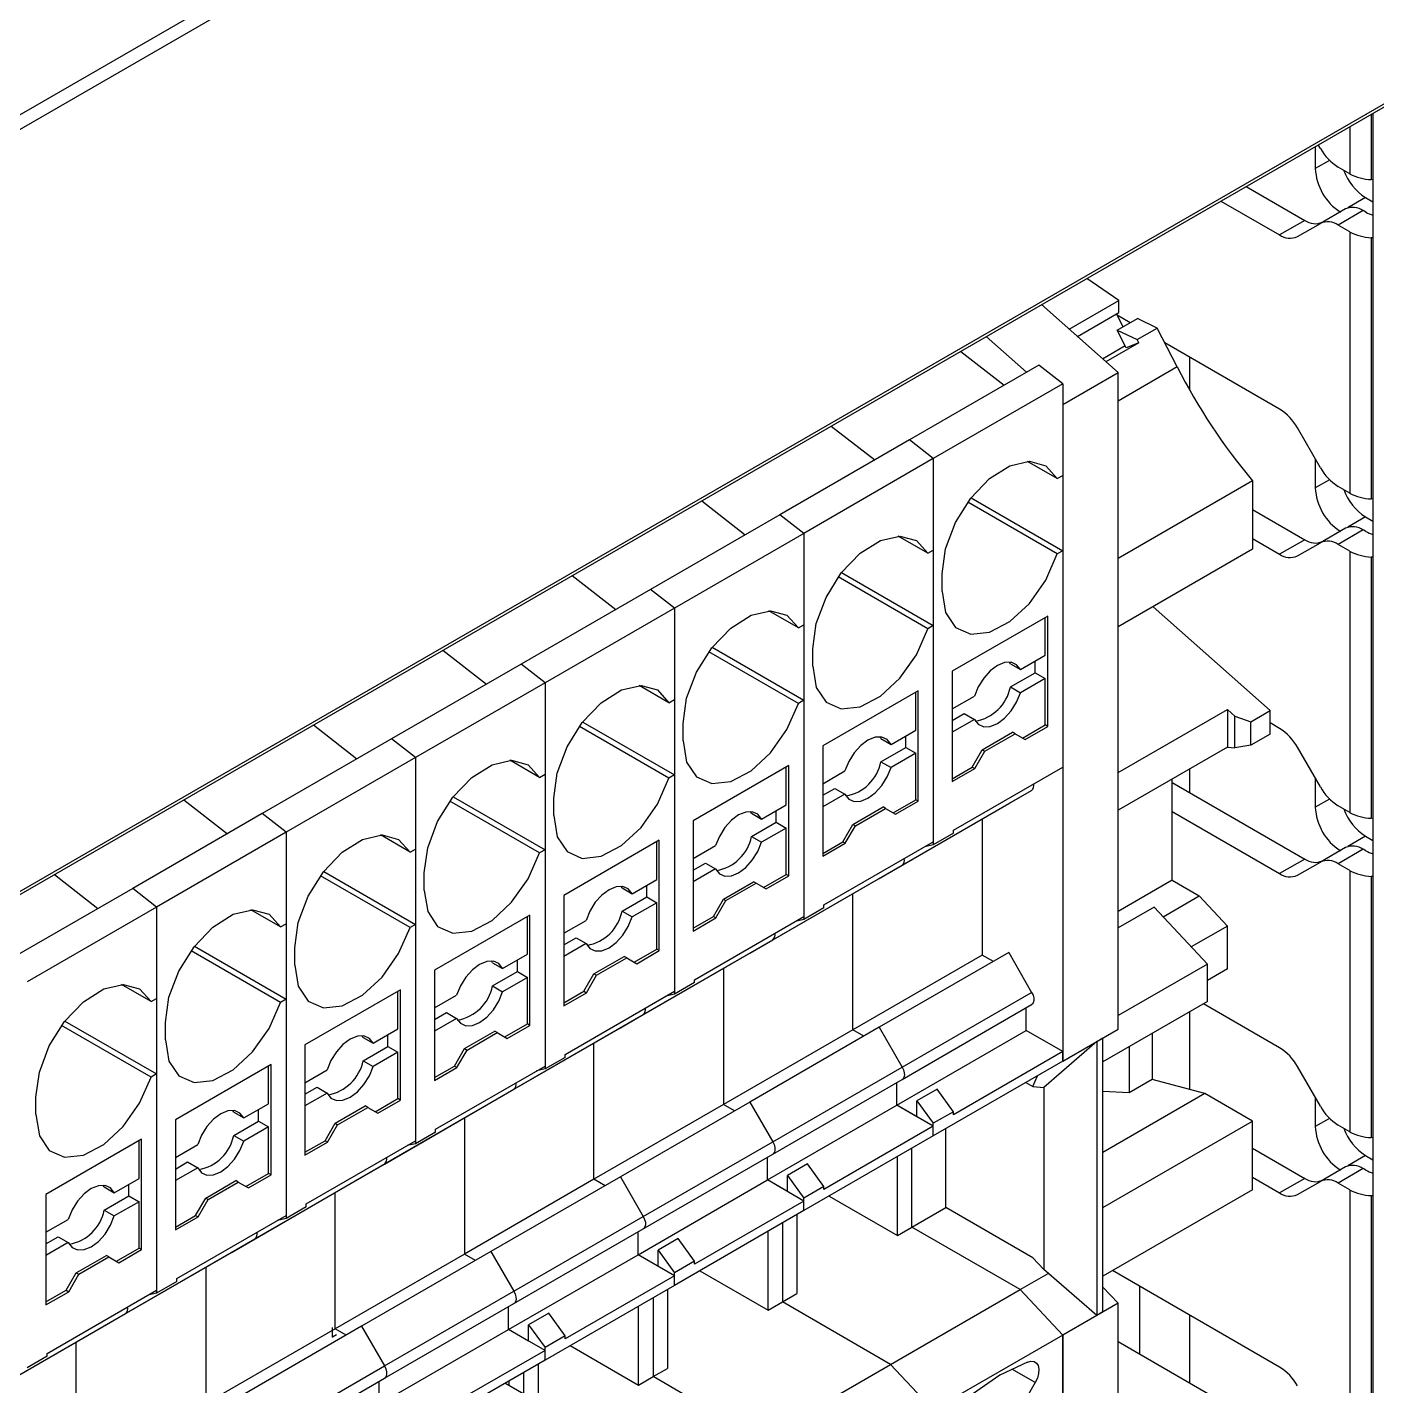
# Model space of a CAD drawing. Header units: millimetres. Extents: x 24 to 293, y 35 to 211.
# Drawn here: x 253.67 to 272.65, y 111.5 to 130.6 of the extents above; entities that cross this region are included whole.
import ezdxf

# ---------------------------------------------------------------- set-up
doc = ezdxf.new("R2010")
doc.units = ezdxf.units.MM
doc.header["$PDSIZE"] = -1

msp = doc.modelspace()

# ---------------------------------------------------------------- linework, layer by layer
at = {"color": 7, "linetype": 'Continuous', "lineweight": 25}
for p, q in [((270.82, 139.125), (245.076, 124.263)), ((270.643, 139.227), (246.581, 125.336)), ((274.199, 130.358), (204.726, 90.252)), ((204.7, 90.195), (274.173, 130.301)), ((272.575, 129.378), (272.575, 128.459)), ((272.597, 129.391), (272.597, 107.399)), ((272.271, 129.203), (272.271, 128.542)), ((271.788, 128.924), (271.788, 128.615)), ((271.859, 128.899), (271.83, 128.949)), ((271.987, 128.73), (271.788, 128.615)), ((272.271, 128.542), (272.109, 128.635)), ((272.597, 128.457), (272.575, 128.459)), ((270.814, 128.362), (271.639, 127.886)), ((270.461, 128.158), (271.286, 127.682)), ((272.212, 128.048), (271.859, 127.843)), ((272.495, 128.207), (272.243, 128.061)), ((272.495, 128.207), (272.597, 128.147)), ((271.639, 127.886), (271.286, 127.682)), ((271.536, 127.657), (271.859, 127.843)), ((272.462, 128.023), (272.109, 127.819)), ((272.498, 128.002), (272.462, 128.023)), ((272.271, 127.725), (272.109, 127.819)), ((272.271, 127.725), (272.271, 124.051)), ((272.575, 127.642), (272.575, 123.968)), ((272.597, 127.641), (272.575, 127.642)), ((269.026, 126.761), (268.573, 127.068)), ((269.014, 125.746), (267.936, 126.701)), ((268.325, 126.356), (269.026, 126.761)), ((269.026, 126.592), (269.026, 126.761)), ((268.441, 126.254), (269.026, 126.592)), ((269.084, 126.389), (268.991, 126.571)), ((269.183, 126.446), (269.002, 126.551)), ((269.002, 126.342), (269.285, 126.505)), ((269.564, 126.372), (269.285, 126.505)), ((269.129, 126.095), (269.002, 126.342)), ((269.002, 126.342), (269.282, 126.209)), ((269.282, 126.209), (269.564, 126.372)), ((269.845, 125.824), (269.564, 126.372)), ((267.726, 125.749), (267.159, 126.252)), ((268.793, 125.941), (269.113, 126.126)), ((269.305, 126.164), (268.843, 125.897)), ((269.305, 126.164), (269.129, 126.095)), ((269.305, 126.164), (269.282, 126.209)), ((271.286, 125.232), (269.671, 126.164)), ((266.8, 126.044), (267.411, 125.567)), ((270.02, 125.963), (270.02, 125.499)), ((267.899, 125.849), (266.079, 124.798)), ((268.236, 125.586), (267.899, 125.849)), ((268.236, 125.297), (269.014, 125.746)), ((269.845, 125.824), (269.014, 125.344)), ((269.014, 116.51), (269.014, 125.746)), ((268.236, 125.586), (266.415, 124.535)), ((268.236, 125.586), (268.236, 124.3)), ((268.236, 125.297), (268.236, 116.061)), ((264.979, 124.993), (265.59, 124.516)), ((271.859, 124.408), (271.536, 124.968)), ((266.079, 124.798), (264.258, 123.747)), ((266.415, 124.535), (266.079, 124.798)), ((266.415, 124.535), (264.594, 123.484)), ((266.415, 124.535), (266.415, 119.105)), ((266.415, 124.535), (266.415, 123.249)), ((268.159, 124.256), (267.741, 124.497)), ((271.788, 124.531), (271.788, 124.124)), ((268.159, 124.256), (268.236, 124.3)), ((270.905, 124.224), (269.014, 123.132)), ((270.905, 124.224), (270.905, 123.26)), ((271.987, 124.239), (271.788, 124.124)), ((272.271, 124.051), (272.109, 124.144)), ((263.158, 123.942), (263.769, 123.465)), ((268.159, 123.194), (266.899, 123.922)), ((266.945, 123.984), (268.236, 123.239)), ((272.597, 123.966), (272.575, 123.968)), ((264.258, 123.747), (262.437, 122.696)), ((264.594, 123.484), (264.258, 123.747)), ((270.905, 123.818), (271.639, 123.395)), ((272.495, 123.716), (272.243, 123.57)), ((272.495, 123.716), (272.597, 123.656)), ((264.594, 123.484), (262.773, 122.433)), ((264.594, 123.484), (264.594, 122.198)), ((264.594, 123.484), (264.594, 118.054)), ((266.338, 123.205), (265.92, 123.446)), ((272.212, 123.557), (271.859, 123.352)), ((272.462, 123.532), (272.109, 123.328)), ((272.498, 123.511), (272.462, 123.532)), ((266.338, 123.205), (266.415, 123.249)), ((270.905, 123.26), (269.014, 122.168)), ((270.905, 123.41), (271.286, 123.191)), ((271.639, 123.395), (271.286, 123.191)), ((271.536, 123.166), (271.859, 123.352)), ((272.271, 123.234), (272.109, 123.328)), ((268.236, 123.239), (268.159, 123.194)), ((268.236, 123.239), (268.236, 120.197)), ((272.271, 123.234), (272.271, 119.56)), ((272.575, 123.151), (272.575, 119.477)), ((272.597, 123.15), (272.575, 123.151)), ((261.337, 122.891), (261.949, 122.414)), ((266.338, 122.143), (265.078, 122.871)), ((265.125, 122.933), (266.415, 122.188)), ((266.539, 122.668), (266.539, 122.913)), ((262.437, 122.696), (260.616, 121.645)), ((262.773, 122.433), (262.437, 122.696)), ((262.773, 122.433), (260.953, 121.382)), ((262.773, 122.433), (262.773, 117.003)), ((262.773, 122.433), (262.773, 121.147)), ((264.517, 122.154), (264.099, 122.395)), ((268.024, 122.32), (266.68, 121.545)), ((267.988, 121.769), (267.988, 122.3)), ((268.024, 120.769), (268.024, 122.32)), ((271.153, 120.992), (269.506, 122.452)), ((264.517, 122.154), (264.594, 122.198)), ((266.415, 122.188), (266.338, 122.143)), ((266.415, 122.188), (266.415, 119.146)), ((259.517, 121.84), (260.128, 121.363)), ((264.517, 121.092), (263.257, 121.819)), ((263.304, 121.882), (264.594, 121.137)), ((264.718, 121.616), (264.718, 121.861)), ((267.641, 121.568), (267.988, 121.769)), ((260.616, 121.645), (258.795, 120.593)), ((260.953, 121.382), (260.616, 121.645)), ((266.68, 121.545), (266.68, 119.993)), ((267.499, 121.65), (267.486, 121.674)), ((267.499, 121.65), (267.641, 121.568)), ((267.847, 121.524), (267.847, 121.688)), ((260.953, 121.382), (259.132, 120.331)), ((260.953, 121.382), (260.953, 120.096)), ((260.953, 121.382), (260.953, 115.951)), ((262.696, 121.103), (262.278, 121.344)), ((267.499, 121.324), (267.847, 121.524)), ((267.988, 121.443), (267.641, 121.242)), ((267.847, 121.524), (267.988, 121.443)), ((267.988, 120.789), (267.988, 121.443)), ((262.696, 121.103), (262.773, 121.147)), ((266.203, 121.269), (264.859, 120.494)), ((266.167, 120.718), (266.167, 121.249)), ((266.203, 119.718), (266.203, 121.269)), ((266.68, 121.014), (266.992, 121.194)), ((267.499, 121.324), (267.641, 121.242)), ((264.594, 121.137), (264.517, 121.092)), ((264.594, 121.137), (264.594, 118.095)), ((269.014, 120.119), (270.551, 121.007)), ((270.658, 120.913), (270.551, 121.007)), ((270.551, 121.007), (270.551, 120.479)), ((270.881, 120.835), (271.153, 120.992)), ((271.153, 120.661), (271.153, 120.992)), ((257.696, 120.789), (258.307, 120.312)), ((262.696, 120.041), (261.436, 120.768)), ((261.483, 120.831), (262.773, 120.086)), ((262.897, 120.565), (262.897, 120.81)), ((266.68, 120.851), (266.851, 120.949)), ((266.992, 120.868), (266.68, 120.687)), ((266.851, 120.949), (266.992, 120.868)), ((267.67, 120.606), (267.988, 120.789)), ((267.705, 120.585), (268.024, 120.769)), ((268.024, 120.769), (267.988, 120.789)), ((270.658, 120.913), (270.881, 120.835)), ((270.658, 120.469), (270.658, 120.913)), ((270.881, 120.504), (270.881, 120.835)), ((271.286, 120.741), (271.153, 120.818)), ((258.795, 120.593), (256.975, 119.542)), ((259.132, 120.331), (258.795, 120.593)), ((265.678, 120.599), (265.665, 120.623)), ((265.678, 120.599), (265.82, 120.517)), ((265.82, 120.517), (266.167, 120.718)), ((266.026, 120.473), (266.026, 120.636)), ((267.104, 120.442), (267.529, 120.687)), ((267.14, 120.422), (267.564, 120.667)), ((267.564, 120.667), (267.529, 120.687)), ((267.564, 120.667), (267.705, 120.585)), ((271.153, 120.661), (270.881, 120.504)), ((264.859, 120.494), (264.859, 118.942)), ((265.678, 120.272), (266.026, 120.473)), ((266.167, 120.391), (265.82, 120.191)), ((266.026, 120.473), (266.167, 120.391)), ((266.167, 119.738), (266.167, 120.391)), ((266.963, 120.197), (267.104, 120.442)), ((266.998, 120.177), (267.14, 120.422)), ((267.104, 120.442), (267.14, 120.422)), ((270.551, 120.479), (269.014, 119.591)), ((270.551, 120.479), (270.658, 120.469)), ((270.881, 120.504), (270.658, 120.469)), ((271.859, 119.917), (271.536, 120.477)), ((259.132, 120.331), (257.311, 119.28)), ((259.132, 120.331), (259.132, 114.9)), ((259.132, 120.331), (259.132, 119.045)), ((260.875, 120.051), (260.457, 120.293)), ((264.382, 120.218), (263.038, 119.443)), ((264.347, 119.667), (264.347, 120.198)), ((264.382, 118.667), (264.382, 120.218)), ((265.678, 120.272), (265.82, 120.191)), ((266.68, 120.034), (266.963, 120.197)), ((266.698, 119.31), (268.236, 120.197)), ((266.963, 120.197), (266.998, 120.177)), ((260.875, 120.051), (260.953, 120.096)), ((262.773, 120.086), (262.696, 120.041)), ((262.773, 120.086), (262.773, 117.044)), ((264.859, 119.963), (265.172, 120.143)), ((266.68, 119.993), (266.998, 120.177)), ((269.774, 118.605), (269.774, 120.03)), ((270.02, 120.172), (270.02, 119.838)), ((271.788, 120.04), (271.788, 119.633)), ((264.859, 119.8), (265.03, 119.898)), ((265.172, 119.817), (264.859, 119.636)), ((265.03, 119.898), (265.172, 119.817)), ((265.977, 118.818), (267.798, 119.87)), ((267.476, 119.683), (267.798, 119.87)), ((269.774, 119.981), (271.639, 118.904)), ((255.875, 119.738), (256.486, 119.26)), ((260.875, 118.99), (259.616, 119.717)), ((259.662, 119.779), (260.953, 119.034)), ((261.076, 119.514), (261.076, 119.759)), ((263.999, 119.466), (264.347, 119.667)), ((265.284, 119.391), (265.708, 119.636)), ((265.655, 118.632), (267.476, 119.683)), ((265.743, 119.616), (265.708, 119.636)), ((265.849, 119.555), (266.167, 119.738)), ((265.885, 119.534), (266.203, 119.718)), ((266.203, 119.718), (266.167, 119.738)), ((271.987, 119.748), (271.788, 119.633)), ((272.271, 119.56), (272.109, 119.653)), ((256.975, 119.542), (255.154, 118.491)), ((257.311, 119.28), (256.975, 119.542)), ((263.038, 119.443), (263.038, 117.891)), ((263.857, 119.548), (263.844, 119.572)), ((263.857, 119.548), (263.999, 119.466)), ((264.205, 119.422), (264.205, 119.585)), ((265.319, 119.371), (265.743, 119.616)), ((265.743, 119.616), (265.885, 119.534)), ((267.104, 119.469), (267.104, 117.554)), ((269.774, 119.572), (271.286, 118.7)), ((272.597, 119.475), (272.575, 119.477)), ((257.311, 119.28), (255.49, 118.229)), ((257.311, 119.28), (257.311, 117.994)), ((257.311, 119.28), (257.311, 113.849)), ((259.055, 119), (258.637, 119.242)), ((263.857, 119.221), (264.205, 119.422)), ((264.347, 119.34), (263.999, 119.14)), ((264.205, 119.422), (264.347, 119.34)), ((264.347, 118.687), (264.347, 119.34)), ((265.142, 119.146), (265.284, 119.391)), ((265.177, 119.126), (265.319, 119.371)), ((265.284, 119.391), (265.319, 119.371)), ((266.698, 119.268), (266.415, 119.105)), ((266.698, 119.268), (266.698, 119.31)), ((259.055, 119), (259.132, 119.045)), ((262.561, 119.167), (261.218, 118.391)), ((262.526, 118.616), (262.526, 119.147)), ((262.561, 117.616), (262.561, 119.167)), ((263.038, 118.912), (263.351, 119.092)), ((263.857, 119.221), (263.999, 119.14)), ((264.859, 118.983), (265.142, 119.146)), ((264.859, 118.942), (265.177, 119.126)), ((264.877, 118.258), (266.415, 119.146)), ((265.142, 119.146), (265.177, 119.126)), ((266.415, 119.105), (266.295, 119.077)), ((272.212, 119.066), (271.859, 118.862)), ((272.495, 119.225), (272.243, 119.079)), ((272.495, 119.225), (272.597, 119.165)), ((260.953, 119.034), (260.875, 118.99)), ((260.953, 119.034), (260.953, 115.993)), ((271.639, 118.904), (271.286, 118.7)), ((271.536, 118.675), (271.859, 118.862)), ((272.462, 119.041), (272.109, 118.837)), ((272.498, 119.02), (272.462, 119.041)), ((254.054, 118.687), (254.665, 118.209)), ((259.055, 117.939), (257.795, 118.666)), ((257.841, 118.728), (259.132, 117.983)), ((259.255, 118.463), (259.255, 118.708)), ((263.038, 118.748), (263.209, 118.847)), ((263.351, 118.766), (263.038, 118.585)), ((263.209, 118.847), (263.351, 118.766)), ((264.028, 118.503), (264.347, 118.687)), ((264.064, 118.483), (264.382, 118.667)), ((264.156, 117.767), (265.977, 118.818)), ((264.382, 118.667), (264.347, 118.687)), ((265.655, 118.632), (265.977, 118.818)), ((272.271, 118.743), (272.109, 118.837)), ((272.271, 118.743), (272.271, 115.069)), ((255.154, 118.491), (253.333, 117.44)), ((255.49, 118.229), (255.154, 118.491)), ((262.037, 118.497), (262.023, 118.521)), ((262.037, 118.497), (262.178, 118.415)), ((262.178, 118.415), (262.526, 118.616)), ((262.384, 118.371), (262.384, 118.534)), ((263.463, 118.34), (263.887, 118.585)), ((263.498, 118.32), (263.922, 118.565)), ((263.834, 117.581), (265.655, 118.632)), ((263.922, 118.565), (263.887, 118.585)), ((263.922, 118.565), (264.064, 118.483)), ((269.774, 118.605), (269.014, 118.166)), ((269.774, 118.605), (270.156, 118.385)), ((272.575, 118.66), (272.575, 114.986)), ((272.597, 118.659), (272.575, 118.66)), ((261.218, 118.391), (261.218, 116.84)), ((262.037, 118.17), (262.384, 118.371)), ((262.526, 118.289), (262.178, 118.089)), ((262.384, 118.371), (262.526, 118.289)), ((262.526, 117.636), (262.526, 118.289)), ((263.321, 118.095), (263.463, 118.34)), ((263.357, 118.075), (263.498, 118.32)), ((263.463, 118.34), (263.498, 118.32)), ((265.284, 116.503), (265.284, 118.418)), ((269.646, 118.091), (270.156, 118.385)), ((270.156, 118.385), (270.551, 117.962)), ((255.49, 118.229), (253.669, 117.177)), ((255.49, 118.229), (255.49, 112.798)), ((255.49, 118.229), (255.49, 116.943)), ((257.234, 117.949), (256.816, 118.19)), ((260.74, 118.116), (259.397, 117.34)), ((260.705, 117.565), (260.705, 118.095)), ((260.74, 116.564), (260.74, 118.116)), ((262.037, 118.17), (262.178, 118.089)), ((263.038, 117.932), (263.321, 118.095)), ((263.056, 117.207), (264.594, 118.095)), ((263.321, 118.095), (263.357, 118.075)), ((264.877, 118.217), (264.594, 118.054)), ((264.877, 118.217), (264.877, 118.258)), ((269.519, 118.226), (269.014, 117.935)), ((269.519, 118.226), (270.269, 117.426)), ((257.234, 117.949), (257.311, 117.994)), ((259.132, 117.983), (259.055, 117.939)), ((259.132, 117.983), (259.132, 114.942)), ((261.218, 117.861), (261.53, 118.041)), ((263.038, 117.891), (263.357, 118.075)), ((264.594, 118.054), (264.474, 118.026)), ((270.551, 117.962), (270.042, 117.668)), ((270.551, 117.36), (270.551, 117.962)), ((261.218, 117.697), (261.389, 117.796)), ((261.53, 117.714), (261.218, 117.534)), ((261.389, 117.796), (261.53, 117.714)), ((262.336, 116.716), (264.156, 117.767)), ((263.834, 117.581), (264.156, 117.767)), ((257.234, 116.888), (255.974, 117.615)), ((256.021, 117.677), (257.311, 116.932)), ((257.435, 117.412), (257.435, 117.657)), ((260.357, 117.364), (260.705, 117.565)), ((261.642, 117.289), (262.066, 117.534)), ((262.013, 116.53), (263.834, 117.581)), ((262.102, 117.514), (262.066, 117.534)), ((262.208, 117.452), (262.526, 117.636)), ((262.243, 117.432), (262.561, 117.616)), ((262.561, 117.616), (262.526, 117.636)), ((267.104, 117.554), (265.284, 116.503)), ((267.476, 117.588), (265.655, 116.537)), ((267.26, 117.464), (267.104, 117.554)), ((267.476, 117.588), (267.798, 117.029)), ((259.397, 117.34), (259.397, 115.789)), ((260.216, 117.446), (260.202, 117.47)), ((260.216, 117.446), (260.357, 117.364)), ((260.564, 117.32), (260.564, 117.483)), ((261.677, 117.269), (262.102, 117.514)), ((262.102, 117.514), (262.243, 117.432)), ((263.463, 117.367), (263.463, 115.451)), ((270.269, 117.426), (269.014, 116.702)), ((270.269, 116.898), (270.269, 117.426)), ((270.551, 117.36), (270.269, 117.197)), ((255.413, 116.898), (254.995, 117.139)), ((260.216, 117.119), (260.564, 117.32)), ((260.705, 117.238), (260.357, 117.037)), ((260.564, 117.32), (260.705, 117.238)), ((260.705, 116.585), (260.705, 117.238)), ((261.501, 117.044), (261.642, 117.289)), ((261.536, 117.024), (261.677, 117.269)), ((261.642, 117.289), (261.677, 117.269)), ((263.056, 117.166), (262.773, 117.003)), ((263.056, 117.166), (263.056, 117.207)), ((255.413, 116.898), (255.49, 116.943)), ((258.92, 117.065), (257.576, 116.289)), ((258.884, 116.514), (258.884, 117.044)), ((258.92, 115.513), (258.92, 117.065)), ((259.397, 116.81), (259.709, 116.99)), ((260.216, 117.119), (260.357, 117.037)), ((261.218, 116.881), (261.501, 117.044)), ((261.218, 116.84), (261.536, 117.024)), ((261.235, 116.156), (262.773, 117.044)), ((261.501, 117.044), (261.536, 117.024)), ((262.773, 117.003), (262.654, 116.975)), ((265.977, 115.978), (267.798, 117.029)), ((257.311, 116.932), (257.234, 116.888)), ((257.311, 116.932), (257.311, 113.891)), ((265.977, 115.805), (267.798, 116.856)), ((267.723, 116.492), (267.723, 116.813)), ((270.269, 116.898), (268.801, 116.051)), ((270.02, 116.754), (270.02, 115.662)), ((271.286, 116.25), (270.216, 116.868)), ((255.413, 115.837), (254.153, 116.564)), ((254.2, 116.626), (255.49, 115.881)), ((255.614, 116.361), (255.614, 116.606)), ((259.397, 116.646), (259.568, 116.745)), ((259.709, 116.663), (259.397, 116.483)), ((259.568, 116.745), (259.709, 116.663)), ((260.387, 116.401), (260.705, 116.585)), ((260.422, 116.381), (260.74, 116.564)), ((260.515, 115.665), (262.336, 116.716)), ((260.74, 116.564), (260.705, 116.585)), ((262.013, 116.53), (262.336, 116.716)), ((258.395, 116.395), (258.382, 116.419)), ((258.395, 116.395), (258.537, 116.313)), ((258.537, 116.313), (258.884, 116.514)), ((258.743, 116.269), (258.743, 116.432)), ((259.821, 116.238), (260.245, 116.483)), ((259.856, 116.217), (260.281, 116.462)), ((260.192, 115.479), (262.013, 116.53)), ((260.281, 116.462), (260.245, 116.483)), ((260.281, 116.462), (260.422, 116.381)), ((265.284, 116.503), (263.463, 115.451)), ((265.655, 116.537), (263.834, 115.486)), ((265.439, 116.413), (265.284, 116.503)), ((265.655, 116.537), (265.977, 115.978)), ((265.902, 115.441), (267.723, 116.492)), ((268.236, 116.196), (267.723, 116.492)), ((268.236, 116.061), (269.014, 116.51)), ((268.713, 116.337), (268.801, 116.388)), ((268.801, 112.535), (268.801, 116.388)), ((269.491, 116.449), (269.491, 115.803)), ((257.576, 116.289), (257.576, 114.738)), ((258.395, 116.068), (258.743, 116.269)), ((258.884, 116.187), (258.537, 115.986)), ((258.743, 116.269), (258.884, 116.187)), ((258.884, 115.534), (258.884, 116.187)), ((259.68, 115.993), (259.821, 116.238)), ((259.715, 115.973), (259.856, 116.217)), ((259.821, 116.238), (259.856, 116.217)), ((261.642, 114.4), (261.642, 116.316)), ((268.236, 116.196), (266.698, 115.308)), ((268.713, 116.337), (267.971, 115.69)), ((268.236, 116.061), (268.236, 116.196)), ((268.713, 116.337), (268.713, 112.484)), ((269.168, 116.263), (269.168, 115.617)), ((257.099, 116.014), (255.755, 115.238)), ((257.063, 115.462), (257.063, 115.993)), ((257.099, 114.462), (257.099, 116.014)), ((258.395, 116.068), (258.537, 115.986)), ((259.397, 115.83), (259.68, 115.993)), ((259.415, 115.105), (260.953, 115.993)), ((259.68, 115.993), (259.715, 115.973)), ((261.235, 116.115), (260.953, 115.951)), ((261.235, 116.115), (261.235, 116.156)), ((268.236, 116.061), (266.415, 115.01)), ((271.859, 115.426), (271.536, 115.986)), ((255.49, 115.881), (255.413, 115.837)), ((255.49, 115.881), (255.49, 112.839)), ((257.576, 115.758), (257.888, 115.939)), ((259.397, 115.789), (259.715, 115.973)), ((260.953, 115.951), (260.833, 115.924)), ((264.156, 114.927), (265.977, 115.978)), ((264.156, 114.754), (265.977, 115.805)), ((267.816, 115.704), (267.882, 115.857)), ((269.491, 115.803), (269.168, 115.617)), ((270.233, 115.605), (269.491, 115.803)), ((257.576, 115.595), (257.747, 115.694)), ((257.888, 115.612), (257.576, 115.432)), ((257.747, 115.694), (257.888, 115.612)), ((258.694, 114.614), (260.515, 115.665)), ((260.192, 115.479), (260.515, 115.665)), ((265.902, 115.441), (265.902, 115.762)), ((266.468, 115.668), (266.185, 115.505)), ((266.698, 115.35), (266.468, 115.668)), ((267.716, 115.761), (267.816, 115.704)), ((267.816, 115.704), (267.971, 115.69)), ((267.971, 115.69), (267.971, 113.13)), ((269.168, 115.617), (268.801, 115.633)), ((270.233, 115.605), (268.801, 114.778)), ((270.905, 115.217), (270.233, 115.605)), ((253.793, 115.31), (253.793, 115.555)), ((256.716, 115.262), (257.063, 115.462)), ((258, 115.187), (258.425, 115.432)), ((258.372, 114.428), (260.192, 115.479)), ((258.46, 115.411), (258.425, 115.432)), ((258.566, 115.35), (258.884, 115.534)), ((258.601, 115.33), (258.92, 115.513)), ((258.92, 115.513), (258.884, 115.534)), ((263.463, 115.451), (261.642, 114.4)), ((263.834, 115.486), (262.013, 114.435)), ((263.619, 115.361), (263.463, 115.451)), ((263.834, 115.486), (264.156, 114.927)), ((264.081, 114.39), (265.902, 115.441)), ((266.185, 115.278), (265.902, 115.441)), ((266.415, 115.145), (265.902, 115.441)), ((266.185, 115.278), (266.185, 115.505)), ((266.185, 115.505), (266.415, 115.187)), ((271.788, 115.55), (271.788, 115.142)), ((255.755, 115.238), (255.755, 113.687)), ((256.574, 115.343), (256.561, 115.368)), ((256.574, 115.343), (256.716, 115.262)), ((256.922, 115.218), (256.922, 115.381)), ((258.036, 115.166), (258.46, 115.411)), ((258.46, 115.411), (258.601, 115.33)), ((259.821, 115.265), (259.821, 113.349)), ((266.698, 115.35), (266.415, 115.187)), ((266.698, 115.308), (266.698, 115.35)), ((271.987, 115.257), (271.788, 115.142)), ((256.574, 115.017), (256.922, 115.218)), ((257.063, 115.136), (256.716, 114.935)), ((256.922, 115.218), (257.063, 115.136)), ((257.063, 114.483), (257.063, 115.136)), ((257.859, 114.942), (258, 115.187)), ((257.894, 114.921), (258.036, 115.166)), ((258, 115.187), (258.036, 115.166)), ((259.415, 115.064), (259.132, 114.9)), ((259.415, 115.064), (259.415, 115.105)), ((266.415, 115.145), (264.877, 114.257)), ((266.415, 115.01), (266.415, 115.187)), ((266.415, 115.01), (266.415, 115.145)), ((266.592, 114.002), (266.592, 115.112)), ((268.801, 114.002), (270.905, 115.217)), ((270.905, 114.252), (270.905, 115.217)), ((272.271, 115.069), (272.109, 115.162)), ((255.278, 114.963), (253.934, 114.187)), ((255.243, 114.411), (255.243, 114.942)), ((255.278, 113.411), (255.278, 114.963)), ((255.755, 114.707), (256.068, 114.888)), ((256.574, 115.017), (256.716, 114.935)), ((257.576, 114.779), (257.859, 114.942)), ((257.576, 114.738), (257.894, 114.921)), ((257.594, 114.054), (259.132, 114.942)), ((257.859, 114.942), (257.894, 114.921)), ((259.132, 114.9), (259.012, 114.873)), ((262.336, 113.876), (264.156, 114.927)), ((266.415, 115.01), (264.594, 113.959)), ((272.597, 114.984), (272.575, 114.986)), ((262.336, 113.703), (264.156, 114.754)), ((264.081, 114.39), (264.081, 114.711)), ((265.911, 113.609), (265.911, 114.719)), ((266.114, 113.726), (266.114, 114.836)), ((270.905, 114.837), (271.639, 114.413)), ((272.495, 114.734), (272.243, 114.588)), ((272.495, 114.734), (272.597, 114.675)), ((255.755, 114.544), (255.926, 114.643)), ((256.068, 114.561), (255.755, 114.381)), ((255.926, 114.643), (256.068, 114.561)), ((256.745, 114.299), (257.063, 114.483)), ((256.781, 114.279), (257.099, 114.462)), ((256.873, 113.563), (258.694, 114.614)), ((257.099, 114.462), (257.063, 114.483)), ((258.372, 114.428), (258.694, 114.614)), ((264.647, 114.617), (264.364, 114.454)), ((264.877, 114.299), (264.647, 114.617)), ((272.212, 114.575), (271.859, 114.371)), ((272.462, 114.55), (272.109, 114.346)), ((272.498, 114.529), (272.462, 114.55)), ((254.753, 114.292), (254.74, 114.316)), ((254.753, 114.292), (254.895, 114.211)), ((254.895, 114.211), (255.243, 114.411)), ((255.101, 114.166), (255.101, 114.33)), ((256.18, 114.136), (256.604, 114.381)), ((256.215, 114.115), (256.639, 114.36)), ((256.551, 113.377), (258.372, 114.428)), ((256.639, 114.36), (256.604, 114.381)), ((256.639, 114.36), (256.781, 114.279)), ((261.642, 114.4), (259.821, 113.349)), ((262.013, 114.435), (260.192, 113.383)), ((261.798, 114.31), (261.642, 114.4)), ((262.013, 114.435), (262.336, 113.876)), ((262.261, 113.339), (264.081, 114.39)), ((264.594, 114.094), (264.081, 114.39)), ((264.364, 114.227), (264.081, 114.39)), ((264.364, 114.227), (264.364, 114.454)), ((264.364, 114.454), (264.594, 114.135)), ((264.877, 114.299), (264.594, 114.135)), ((264.877, 114.257), (264.877, 114.299)), ((270.905, 114.428), (271.286, 114.209)), ((271.639, 114.413), (271.286, 114.209)), ((271.536, 114.184), (271.859, 114.371)), ((272.271, 114.252), (272.109, 114.346)), ((253.934, 114.187), (253.934, 112.636)), ((254.753, 113.966), (255.101, 114.166)), ((255.243, 114.085), (254.895, 113.884)), ((255.101, 114.166), (255.243, 114.085)), ((255.243, 113.432), (255.243, 114.085)), ((256.038, 113.891), (256.18, 114.136)), ((256.073, 113.87), (256.215, 114.115)), ((256.18, 114.136), (256.215, 114.115)), ((258, 112.298), (258, 114.213)), ((264.594, 114.094), (263.056, 113.206)), ((264.594, 113.959), (264.594, 114.135)), ((264.594, 113.959), (264.594, 114.094)), ((264.949, 114.164), (265.911, 113.609)), ((270.905, 114.252), (268.801, 113.038)), ((272.271, 114.252), (272.271, 110.578)), ((272.575, 114.169), (272.575, 110.495)), ((272.597, 114.168), (272.575, 114.169)), ((254.753, 113.966), (254.895, 113.884)), ((255.755, 113.727), (256.038, 113.891)), ((255.773, 113.003), (257.311, 113.891)), ((256.038, 113.891), (256.073, 113.87)), ((257.594, 114.012), (257.311, 113.849)), ((257.594, 114.012), (257.594, 114.054)), ((264.594, 113.959), (262.773, 112.908)), ((264.497, 113.903), (264.497, 112.792)), ((266.114, 113.726), (266.592, 114.002)), ((267.816, 113.295), (266.592, 114.002)), ((267.816, 113.295), (266.592, 114.002)), ((266.592, 114.002), (266.592, 114.002)), ((253.934, 113.656), (254.247, 113.836)), ((255.755, 113.687), (256.073, 113.87)), ((257.311, 113.849), (257.191, 113.822)), ((260.515, 112.825), (262.336, 113.876)), ((260.515, 112.652), (262.336, 113.703)), ((264.294, 113.785), (264.294, 112.675)), ((265.911, 113.609), (266.114, 113.726)), ((267.635, 112.848), (266.114, 113.726)), ((253.934, 113.493), (254.105, 113.592)), ((254.247, 113.51), (253.934, 113.33)), ((254.105, 113.592), (254.247, 113.51)), ((255.052, 112.512), (256.873, 113.563)), ((256.551, 113.377), (256.873, 113.563)), ((262.261, 113.339), (262.261, 113.66)), ((262.826, 113.566), (262.544, 113.403)), ((263.056, 113.248), (262.826, 113.566)), ((264.09, 112.558), (264.09, 113.668)), ((254.359, 113.084), (254.783, 113.329)), ((254.73, 112.325), (256.551, 113.377)), ((254.818, 113.309), (254.783, 113.329)), ((254.924, 113.248), (255.243, 113.432)), ((254.96, 113.227), (255.278, 113.411)), ((255.278, 113.411), (255.243, 113.432)), ((259.821, 113.349), (258, 112.298)), ((260.192, 113.383), (258.372, 112.332)), ((259.977, 113.259), (259.821, 113.349)), ((260.192, 113.383), (260.515, 112.825)), ((260.44, 112.288), (262.261, 113.339)), ((262.544, 113.176), (262.261, 113.339)), ((262.773, 113.043), (262.261, 113.339)), ((262.544, 113.176), (262.544, 113.403)), ((262.544, 113.403), (262.773, 113.084)), ((254.394, 113.064), (254.818, 113.309)), ((254.818, 113.309), (254.96, 113.227)), ((256.18, 113.162), (256.18, 111.247)), ((263.056, 113.248), (262.773, 113.084)), ((263.056, 113.206), (263.056, 113.248)), ((267.971, 113.13), (267.816, 113.295)), ((268.713, 112.484), (267.971, 113.13)), ((254.217, 112.84), (254.359, 113.084)), ((254.253, 112.819), (254.394, 113.064)), ((254.359, 113.084), (254.394, 113.064)), ((255.773, 112.961), (255.49, 112.798)), ((255.773, 112.961), (255.773, 113.003)), ((262.773, 113.043), (261.235, 112.155)), ((262.773, 112.908), (262.773, 113.084)), ((262.773, 112.908), (262.773, 113.043)), ((263.129, 113.113), (264.09, 112.558)), ((267.635, 112.848), (268.031, 113.077)), ((271.286, 111.759), (268.936, 113.115)), ((253.934, 112.676), (254.217, 112.84)), ((253.934, 112.636), (254.253, 112.819)), ((253.952, 111.952), (255.49, 112.839)), ((254.217, 112.84), (254.253, 112.819)), ((255.49, 112.798), (255.37, 112.77)), ((258.694, 111.774), (260.515, 112.825)), ((262.773, 112.908), (260.953, 111.856)), ((262.676, 112.851), (262.676, 111.741)), ((264.294, 112.675), (264.497, 112.792)), ((265.814, 111.797), (267.635, 112.848)), ((268.236, 112.208), (267.635, 112.848)), ((268.801, 112.883), (269.014, 112.657)), ((269.313, 112.898), (269.313, 111.94)), ((258.694, 111.601), (260.515, 112.652)), ((260.44, 112.288), (260.44, 112.608)), ((262.27, 111.506), (262.27, 112.617)), ((262.473, 112.734), (262.473, 111.624)), ((264.09, 112.558), (264.294, 112.675)), ((265.814, 111.797), (264.294, 112.675)), ((269.014, 112.657), (268.236, 112.208)), ((269.014, 107.504), (269.014, 112.657)), ((253.232, 111.461), (255.052, 112.512)), ((254.73, 112.325), (255.052, 112.512)), ((261.006, 112.515), (260.723, 112.352)), ((261.235, 112.197), (261.006, 112.515)), ((268.801, 112.535), (268.713, 112.484)), ((270.02, 112.49), (270.02, 111.532)), ((252.909, 111.274), (254.73, 112.325)), ((258, 112.298), (256.18, 111.247)), ((258.372, 112.332), (256.551, 111.281)), ((258.156, 112.208), (258, 112.298)), ((258.372, 112.332), (258.694, 111.774)), ((258.619, 111.237), (260.44, 112.288)), ((260.953, 111.992), (260.44, 112.288)), ((260.723, 112.124), (260.44, 112.288)), ((260.723, 112.124), (260.723, 112.352)), ((260.723, 112.352), (260.953, 112.033)), ((261.235, 112.197), (260.953, 112.033)), ((261.235, 112.155), (261.235, 112.197)), ((268.236, 112.208), (266.415, 111.157)), ((268.236, 112.208), (268.236, 107.055)), ((268.236, 109.072), (268.236, 112.208)), ((254.359, 110.196), (254.359, 112.111)), ((260.953, 111.992), (259.415, 111.104)), ((260.953, 111.856), (260.953, 112.033)), ((260.953, 111.856), (260.953, 111.992)), ((261.308, 112.062), (262.27, 111.506)), ((270.984, 110.975), (269.014, 112.113)), ((253.952, 111.91), (253.669, 111.747)), ((253.952, 111.91), (253.952, 111.952)), ((260.953, 111.856), (259.132, 110.805)), ((260.855, 111.8), (260.855, 110.69)), ((263.993, 110.746), (265.814, 111.797)), ((265.814, 111.797), (266.415, 111.157)), ((267.74, 111.826), (267.352, 111.645)), ((256.873, 110.723), (258.694, 111.774)), ((256.873, 110.549), (258.694, 111.601)), ((260.652, 111.683), (260.652, 111.379)), ((262.27, 111.506), (262.473, 111.624)), ((262.473, 111.624), (262.676, 111.741)), ((263.993, 110.746), (262.473, 111.624)), ((267.352, 111.645), (266.964, 111.378)), ((267.848, 111.541), (267.527, 111.727)), ((258.619, 111.237), (258.619, 111.557)), ((260.802, 111.293), (260.389, 111.531)), ((260.449, 111.497), (260.449, 111.566)), ((267.848, 111.541), (267.513, 110.962))]:
    msp.add_line(p, q, dxfattribs=at)
at = {"color": 7, "linetype": 'Continuous'}
for q in [(257.965, 112.316), (258.022, 112.217)]:
    msp.add_line((257.965, 112.184), q, dxfattribs=at)
at = {"color": 7, "linetype": 'Continuous', "lineweight": 25, "flags": 128}
for points in [[(266.539, 122.913), (266.587, 123.266), (266.726, 123.635), (266.941, 123.978), (267.206, 124.255), (267.492, 124.435), (267.766, 124.498), (267.997, 124.436), (268.159, 124.256)], [(264.718, 121.861), (264.766, 122.215), (264.906, 122.584), (265.12, 122.927), (265.385, 123.204), (265.671, 123.384), (265.945, 123.447), (266.176, 123.385), (266.338, 123.205)], [(266.539, 122.668), (266.587, 122.37), (266.726, 122.161), (266.941, 122.066), (267.206, 122.096), (267.492, 122.246), (267.766, 122.5), (267.997, 122.828), (268.159, 123.194)], [(262.897, 120.81), (262.945, 121.164), (263.085, 121.533), (263.299, 121.876), (263.565, 122.153), (263.851, 122.333), (264.125, 122.396), (264.355, 122.333), (264.517, 122.154)], [(264.718, 121.616), (264.766, 121.318), (264.906, 121.11), (265.12, 121.015), (265.385, 121.045), (265.671, 121.195), (265.945, 121.448), (266.176, 121.777), (266.338, 122.143)], [(267.641, 121.568), (267.587, 121.637), (267.51, 121.672), (267.418, 121.668), (267.316, 121.626), (267.215, 121.551), (267.123, 121.448), (267.046, 121.326), (266.992, 121.194)], [(261.076, 119.759), (261.125, 120.113), (261.264, 120.482), (261.478, 120.825), (261.744, 121.102), (262.03, 121.282), (262.304, 121.344), (262.535, 121.282), (262.696, 121.103)], [(266.992, 120.868), (267.046, 120.799), (267.123, 120.765), (267.215, 120.769), (267.316, 120.81), (267.418, 120.885), (267.51, 120.988), (267.587, 121.111), (267.641, 121.242)], [(262.897, 120.565), (262.945, 120.267), (263.085, 120.059), (263.299, 119.964), (263.565, 119.993), (263.851, 120.143), (264.125, 120.397), (264.355, 120.726), (264.517, 121.092)], [(265.82, 120.517), (265.766, 120.586), (265.689, 120.62), (265.597, 120.617), (265.496, 120.575), (265.395, 120.5), (265.302, 120.397), (265.226, 120.275), (265.172, 120.143)], [(259.255, 118.708), (259.304, 119.062), (259.443, 119.431), (259.658, 119.774), (259.923, 120.051), (260.209, 120.231), (260.483, 120.293), (260.714, 120.231), (260.875, 120.051)], [(265.172, 119.817), (265.226, 119.748), (265.302, 119.714), (265.395, 119.717), (265.496, 119.759), (265.597, 119.834), (265.689, 119.937), (265.766, 120.059), (265.82, 120.191)], [(261.076, 119.514), (261.125, 119.216), (261.264, 119.008), (261.478, 118.913), (261.744, 118.942), (262.03, 119.092), (262.304, 119.346), (262.535, 119.675), (262.696, 120.041)], [(263.999, 119.466), (263.945, 119.535), (263.869, 119.569), (263.776, 119.565), (263.675, 119.524), (263.574, 119.449), (263.481, 119.346), (263.405, 119.223), (263.351, 119.092)], [(257.435, 117.657), (257.483, 118.011), (257.622, 118.38), (257.837, 118.722), (258.102, 119), (258.388, 119.18), (258.662, 119.242), (258.893, 119.18), (259.055, 119)], [(263.351, 118.766), (263.405, 118.697), (263.481, 118.663), (263.574, 118.666), (263.675, 118.708), (263.776, 118.783), (263.869, 118.886), (263.945, 119.008), (263.999, 119.14)], [(259.255, 118.463), (259.304, 118.165), (259.443, 117.957), (259.658, 117.862), (259.923, 117.891), (260.209, 118.041), (260.483, 118.295), (260.714, 118.624), (260.875, 118.99)], [(262.178, 118.415), (262.124, 118.484), (262.048, 118.518), (261.955, 118.514), (261.854, 118.473), (261.753, 118.398), (261.66, 118.295), (261.584, 118.172), (261.53, 118.041)], [(255.614, 116.606), (255.662, 116.959), (255.802, 117.329), (256.016, 117.671), (256.281, 117.948), (256.567, 118.129), (256.841, 118.191), (257.072, 118.129), (257.234, 117.949)], [(261.53, 117.714), (261.584, 117.645), (261.66, 117.611), (261.753, 117.615), (261.854, 117.656), (261.955, 117.732), (262.048, 117.835), (262.124, 117.957), (262.178, 118.089)], [(257.435, 117.412), (257.483, 117.114), (257.622, 116.906), (257.837, 116.811), (258.102, 116.84), (258.388, 116.99), (258.662, 117.244), (258.893, 117.573), (259.055, 117.939)], [(260.357, 117.364), (260.303, 117.433), (260.227, 117.467), (260.134, 117.463), (260.033, 117.422), (259.932, 117.347), (259.84, 117.243), (259.763, 117.121), (259.709, 116.99)], [(253.793, 115.555), (253.841, 115.908), (253.981, 116.278), (254.195, 116.62), (254.461, 116.897), (254.747, 117.077), (255.021, 117.14), (255.251, 117.078), (255.413, 116.898)], [(259.709, 116.663), (259.763, 116.594), (259.84, 116.56), (259.932, 116.564), (260.033, 116.605), (260.134, 116.681), (260.227, 116.784), (260.303, 116.906), (260.357, 117.037)], [(267.798, 117.029), (267.817, 116.99), (267.827, 116.95), (267.829, 116.913), (267.821, 116.883), (267.805, 116.861), (267.798, 116.856)], [(255.614, 116.361), (255.662, 116.063), (255.802, 115.855), (256.016, 115.76), (256.281, 115.789), (256.567, 115.939), (256.841, 116.193), (257.072, 116.522), (257.234, 116.888)], [(258.537, 116.313), (258.483, 116.382), (258.406, 116.416), (258.314, 116.412), (258.212, 116.371), (258.111, 116.295), (258.019, 116.192), (257.942, 116.07), (257.888, 115.939)], [(257.888, 115.612), (257.942, 115.543), (258.019, 115.509), (258.111, 115.513), (258.212, 115.554), (258.314, 115.63), (258.406, 115.733), (258.483, 115.855), (258.537, 115.986)], [(253.793, 115.31), (253.841, 115.012), (253.981, 114.803), (254.195, 114.709), (254.461, 114.738), (254.747, 114.888), (255.021, 115.142), (255.251, 115.47), (255.413, 115.837)], [(265.977, 115.978), (265.996, 115.939), (266.006, 115.899), (266.008, 115.862), (266, 115.832), (265.984, 115.81), (265.977, 115.805)], [(265.977, 115.978), (265.996, 115.939), (266.006, 115.899), (266.008, 115.862), (266, 115.832), (265.984, 115.81), (265.977, 115.805)], [(256.716, 115.262), (256.662, 115.331), (256.585, 115.365), (256.493, 115.361), (256.392, 115.32), (256.291, 115.244), (256.198, 115.141), (256.122, 115.019), (256.068, 114.888)], [(256.068, 114.561), (256.122, 114.492), (256.198, 114.458), (256.291, 114.462), (256.392, 114.503), (256.493, 114.578), (256.585, 114.682), (256.662, 114.804), (256.716, 114.935)], [(264.156, 114.927), (264.175, 114.888), (264.185, 114.848), (264.187, 114.811), (264.179, 114.78), (264.163, 114.759), (264.156, 114.754)], [(264.156, 114.927), (264.175, 114.888), (264.185, 114.848), (264.187, 114.811), (264.179, 114.78), (264.163, 114.759), (264.156, 114.754)], [(254.895, 114.211), (254.841, 114.28), (254.765, 114.314), (254.672, 114.31), (254.571, 114.269), (254.47, 114.193), (254.377, 114.09), (254.301, 113.968), (254.247, 113.836)], [(254.247, 113.51), (254.301, 113.441), (254.377, 113.407), (254.47, 113.411), (254.571, 113.452), (254.672, 113.527), (254.765, 113.63), (254.841, 113.753), (254.895, 113.884)], [(262.336, 113.876), (262.354, 113.836), (262.365, 113.797), (262.366, 113.76), (262.359, 113.729), (262.343, 113.708), (262.336, 113.703)], [(262.336, 113.876), (262.354, 113.836), (262.365, 113.797), (262.366, 113.76), (262.359, 113.729), (262.343, 113.708), (262.336, 113.703)], [(260.515, 112.825), (260.533, 112.785), (260.544, 112.745), (260.545, 112.709), (260.538, 112.678), (260.522, 112.657), (260.515, 112.652)], [(260.515, 112.825), (260.533, 112.785), (260.544, 112.745), (260.545, 112.709), (260.538, 112.678), (260.522, 112.657), (260.515, 112.652)], [(267.74, 111.826), (267.788, 111.841), (267.831, 111.837), (267.866, 111.816), (267.889, 111.779), (267.899, 111.728), (267.896, 111.669), (267.878, 111.605), (267.848, 111.541)], [(258.694, 111.774), (258.713, 111.734), (258.723, 111.694), (258.725, 111.658), (258.717, 111.627), (258.701, 111.605), (258.694, 111.601)], [(258.694, 111.774), (258.713, 111.734), (258.723, 111.694), (258.725, 111.658), (258.717, 111.627), (258.701, 111.605), (258.694, 111.601)]]:
    msp.add_lwpolyline(points, dxfattribs=at)
at = {"color": 7, "linetype": 'Continuous', "lineweight": 25}
for centre, radius, start, end in [((272.491, 129.247), 0.721, 208.8556, 238.0453), ((272.555, 128.65), 0.768, 182.6055, 237.3945), ((272.91, 128.854), 0.769, 200.1005, 237.3265), ((272.602, 129.155), 0.697, 241.6443, 267.7626), ((272.316, 127.818), 0.251, 54.3818, 114.314), ((271.786, 128.09), 0.251, 234.3818, 294.314), ((271.962, 127.614), 0.251, 54.3818, 114.314), ((272.776, 128.49), 0.561, 240.3321, 251.4419), ((271.432, 127.886), 0.251, 234.3818, 294.314), ((272.602, 128.339), 0.697, 241.6443, 267.7626), ((277.415, 129.69), 8.5, 207.0528, 220.0166), ((270.904, 124.62), 0.721, 28.8556, 58.0453), ((272.491, 124.756), 0.721, 208.8556, 238.0453), ((272.555, 124.159), 0.768, 182.6055, 237.3945), ((272.91, 124.363), 0.769, 200.1005, 237.3265), ((272.602, 124.664), 0.697, 241.6443, 267.7626), ((272.316, 123.327), 0.251, 54.3818, 114.314), ((272.776, 123.999), 0.561, 240.3321, 251.4419), ((271.786, 123.599), 0.251, 234.3818, 294.314), ((271.962, 123.123), 0.251, 54.3818, 114.314), ((271.432, 123.395), 0.251, 234.3818, 294.314), ((272.602, 123.848), 0.697, 241.6443, 267.7626), ((266.901, 121.444), 0.61, 279.8834, 348.5645), ((270.904, 120.129), 0.721, 28.8556, 58.0453), ((265.081, 120.393), 0.61, 279.8834, 348.5645), ((267.738, 119.939), 0.0919, 310.6628, 14.0396), ((272.491, 120.265), 0.721, 208.8556, 238.0453), ((272.555, 119.668), 0.768, 182.6055, 237.3945), ((272.91, 119.872), 0.769, 200.1005, 237.3265), ((272.602, 120.173), 0.697, 241.6443, 267.7626), ((263.26, 119.342), 0.61, 279.8834, 348.5645), ((272.316, 118.836), 0.251, 54.3818, 114.314), ((265.917, 118.888), 0.0919, 310.6628, 14.0396), ((271.786, 119.108), 0.251, 234.3818, 294.314), ((271.962, 118.632), 0.251, 54.3818, 114.314), ((272.776, 119.508), 0.561, 240.3321, 251.4419), ((271.432, 118.904), 0.251, 234.3818, 294.314), ((272.602, 119.357), 0.697, 241.6443, 267.7626), ((261.439, 118.291), 0.61, 279.8834, 348.5645), ((264.097, 117.837), 0.0919, 310.6628, 14.0396), ((259.618, 117.24), 0.61, 279.8834, 348.5645), ((262.276, 116.786), 0.0919, 310.6628, 14.0396), ((270.904, 115.638), 0.721, 28.8556, 58.0453), ((257.797, 116.189), 0.61, 279.8834, 348.5645), ((260.455, 115.735), 0.0919, 310.6628, 14.0396), ((272.491, 115.774), 0.721, 208.8556, 238.0453), ((272.555, 115.177), 0.768, 182.6055, 237.3945), ((272.91, 115.381), 0.769, 200.1005, 237.3265), ((272.602, 115.682), 0.697, 241.6443, 267.7626), ((255.977, 115.138), 0.61, 279.8834, 348.5645), ((258.634, 114.684), 0.0919, 310.6628, 14.0396), ((272.316, 114.345), 0.251, 54.3818, 114.314), ((272.776, 115.017), 0.561, 240.3321, 251.4419), ((271.786, 114.617), 0.251, 234.3818, 294.314), ((271.962, 114.141), 0.251, 54.3818, 114.314), ((271.432, 114.413), 0.251, 234.3818, 294.314), ((272.602, 114.866), 0.697, 241.6443, 267.7626), ((254.156, 114.087), 0.61, 279.8834, 348.5645), ((256.813, 113.633), 0.0919, 310.6628, 14.0396), ((254.993, 112.581), 0.0919, 310.6628, 14.0396), ((270.904, 111.147), 0.721, 28.8556, 58.0453)]:
    msp.add_arc(centre, radius, start, end, dxfattribs=at)
at = {"color": 7, "linetype": 'Continuous'}
msp.add_point((257.965, 112.184), dxfattribs=at)

doc.saveas('drawing.dxf')
